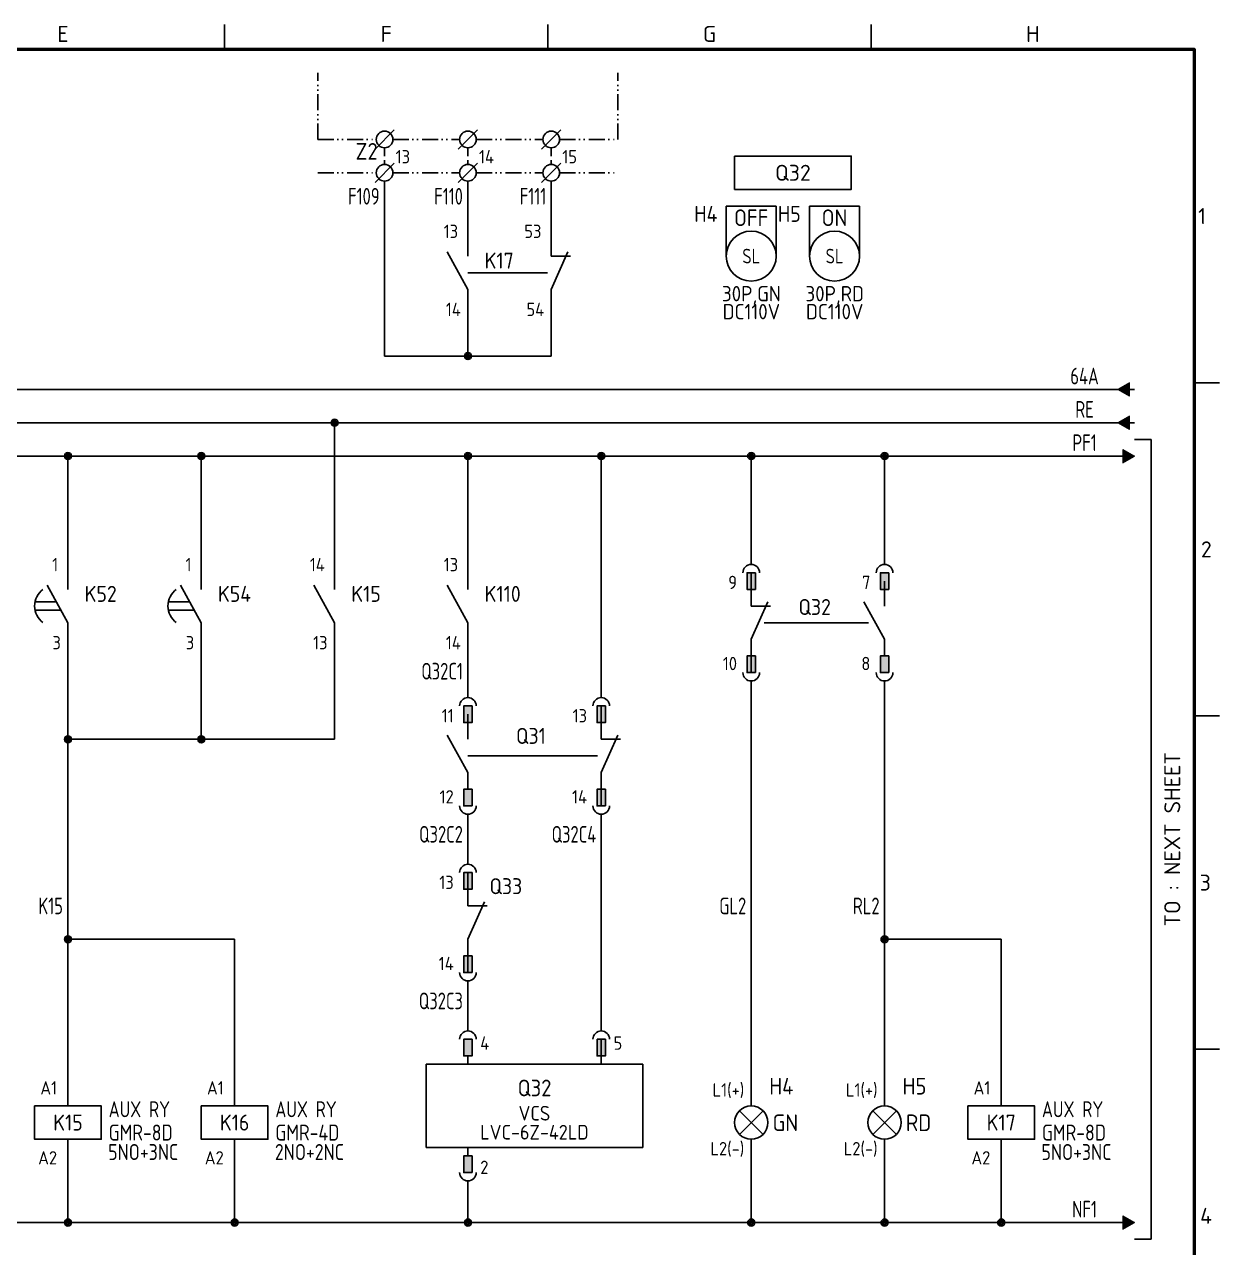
# Model space of a CAD drawing. Header units: millimetres. Extents: x 0 to 556, y 1 to 306.
# Drawn here: x 228.5 to 407.8, y 103.8 to 287.2 of the extents above; entities that cross this region are included whole.
import ezdxf
from ezdxf.enums import TextEntityAlignment as Align

# ---------------------------------------------------------------- set-up
doc = ezdxf.new("R2010")
doc.units = ezdxf.units.MM
doc.linetypes.add('ACAD_ISO12W100', pattern=[21, 12, -3, 0, -3, 0, -3])
doc.linetypes.add('HIDDEN', pattern=[0.375, 0.25, -0.125])
for name, color, linetype in [('LINK', 7, 'Continuous'), ('MISC', 7, 'Continuous'), ('Sheet Line', 3, 'Continuous'), ('Sheet Text', 2, 'Continuous'), ('SYMS', 7, 'Continuous'), ('TAGS', 7, 'Continuous'), ('TERMS', 7, 'Continuous'), ('WIRE_YELLOW', 2, 'Continuous'), ('WIREFIXED', 7, 'Continuous')]:
    doc.layers.add(name, color=color, linetype=linetype)
doc.layers.add('Sheet Out Line', color=2, linetype='Continuous', lineweight=50)
doc.styles.add('WD', font='ISOCP2.shx')
doc.styles.add('WD_IEC', font='ISOCP2.shx', dxfattribs={"width": 1.1, "height": 2.4, "bigfont": 'whgtxt.shx'})
pattern_1 = [(45, (123.85557, 95.69532), (-0.1122532, 0.1122532), [])]

# ---------------------------------------------------------------- blocks, each defined once
blk = doc.blocks.new('LSSA3')
h = blk.add_hatch()
h.set_pattern_fill('ANSI31', color=256, scale=0.05, style=0)
h.set_pattern_definition(pattern_1)
h.paths.add_polyline_path([(345.99, 108.51), (346.14, 108.51)], flags=17)
edge = h.paths.add_edge_path(flags=17)
edge.add_line((345.83, 108.51), (345.99, 108.51))
edge.add_line((345.83, 108.51), (345.99, 108.51))
at = {"layer": 'Sheet Line'}
for p, q in [((258.5, 283.5), (258.5, 287.25)), ((307, 283.5), (307, 287.25)), ((355.5, 283.5), (355.5, 287.25)), ((404, 233.5), (407.75, 233.5)), ((404, 183.5), (407.75, 183.5)), ((404, 133.5), (407.75, 133.5))]:
    blk.add_line(p, q, dxfattribs=at)
at = {"layer": 'Sheet Out Line'}
blk.add_lwpolyline([(16, 6.5), (404, 6.5), (404, 283.5), (16, 283.5)], close=True, dxfattribs=at)
at = {"style": 'WD_IEC', "width": 1.1}
for tag, height, p in [('DESC4', 2.4, (57.5, 39.5)), ('CUSTOMERS31', 3.8, (219, 38)), ('TITLE1', 3.6, (333, 37.5)), ('CUSTOMERS21', 3.8, (219, 35.25)), ('DESC3', 2.4, (57.5, 33.5)), ('CUSTOMERS32', 3.8, (219, 32.5)), ('TITLE2', 3.6, (333, 32.5)), ('CUSTOMERS22', 3.8, (219, 29.75)), ('RN', 3.5, (398, 28.75)), ('DESC2', 2.4, (57.5, 27.5)), ('CUSTOMERS33', 3.8, (219, 27)), ('TITLE3', 3.6, (333, 27.5)), ('DESC1', 2.4, (57.5, 21.5)), ('WORKNO', 3.5, (365.5, 18.5)), ('FILE', 2.4, (314, 18.5)), ('DESC0', 2.4, (57.5, 15.5)), ('SHN', 2.4, (395, 12)), ('TSH', 2.4, (401, 9))]:
    blk.add_attdef(tag, text='', height=height, dxfattribs=at).set_placement(p, align=Align.MIDDLE_CENTER)
at = {"style": 'WD_IEC'}
for tag, p in [('DATE4', (96.5, 39.5)), ('DRWN4', (111.5, 39.5)), ('DSGN4', (126.5, 39.5)), ('CHKD4', (141.5, 39.5)), ('APPD4', (156.5, 39.5)), ('DATE3', (96.5, 33.5)), ('DRWN3', (111.5, 33.5)), ('DSGN3', (126.5, 33.5)), ('CHKD3', (141.5, 33.5)), ('APPD3', (156.5, 33.5)), ('DATE2', (96.5, 27.5)), ('DRWN2', (111.5, 27.5)), ('DSGN2', (126.5, 27.5)), ('CHKD2', (141.5, 27.5)), ('APPD2', (156.5, 27.5)), ('DATE1', (96.5, 21.5)), ('DRWN1', (111.5, 21.5)), ('DSGN1', (126.5, 21.5)), ('CHKD1', (141.5, 21.5)), ('APPD1', (156.5, 21.5)), ('DATE0', (96.5, 15.5)), ('DRWN0', (111.5, 15.5)), ('DSGN0', (126.5, 15.5)), ('CHKD0', (141.5, 15.5)), ('APPD0', (156.5, 15.5))]:
    blk.add_attdef(tag, text='', height=2.4, dxfattribs=at).set_placement(p, align=Align.MIDDLE_CENTER)
at = {"style": 'WD_IEC', "width": 1.1}
for tag, p in [('DWG1ST', (345, 10.5)), ('DWGNO', (373.49, 10.5))]:
    blk.add_attdef(tag, text='', height=3.5, dxfattribs=at).set_placement(p, align=Align.MIDDLE_LEFT)
at = {"style": 'WD_IEC', "width": 1.1, "flags": 9}
blk.add_attdef('WD_TB', (0, 0), '', height=2.4, dxfattribs=at)
at = {"layer": 'Sheet Text', "style": 'WD_IEC', "width": 1.1}
for s, p in [('E', (234.25, 284.62)), ('F', (282.75, 284.62)), ('G', (331.25, 284.62)), ('H', (379.75, 284.62))]:
    blk.add_text(s, height=2.4, dxfattribs=at).set_placement(p, align=Align.CENTER)
for s, p in [('1', (405.73, 258.5)), ('2', (406.58, 208.5)), ('3', (406.45, 158.5)), ('4', (406.62, 108.5))]:
    blk.add_text(s, height=2.4, dxfattribs=at).set_placement(p, align=Align.MIDDLE_RIGHT)
blk = doc.blocks.new('VONF1N')
blk.add_hatch(color=256).paths.add_polyline_path([(1, -0.768), (-1, -0.768), (0, -2.5)])
at = {"flags": 128}
blk.add_lwpolyline([(0, -0.768), (0, 0)], dxfattribs=at)
at = {"lineweight": 0, "flags": 128}
for points in [[(1, -0.768), (-1, -0.768), (0, -2.5)], [(1, -0.768), (0, -2.5)]]:
    blk.add_lwpolyline(points, dxfattribs=at)
at = {"style": 'WD', "flags": 1}
for tag, p in [('X2TERM01', (0, -0.768)), ('X8TERM02', (0, -2.5))]:
    blk.add_attdef(tag, p, '', height=0.08, dxfattribs=at)
blk = doc.blocks.new('VA21_VCSQ2')
for p, q in [((0, 0), (0, -1.25)), ((20, 0), (20, -1.25)), ((20, -6.25), (20, -2.5)), ((0, -5), (0, -6.25)), ((26.25, -6.25), (-6.25, -6.25)), ((-6.25, -6.25), (-6.25, -18.75)), ((0, -6.25), (0, -6.25)), ((26.25, -18.75), (26.25, -6.25)), ((-6.25, -10.01), (-6.25, -10.01)), ((-6.25, -18.75), (26.25, -18.75)), ((0, -18.75), (0, -18.75)), ((0, -20), (0, -18.75)), ((0, -25), (0, -23.75))]:
    blk.add_line(p, q)
for points in [[(0.62, -2.5), (-0.62, -2.5), (-0.62, -5), (0.62, -5)], [(19.38, -2.5), (20.62, -2.5), (20.62, -5), (19.38, -5)], [(0.62, -22.5), (-0.62, -22.5), (-0.62, -20), (0.62, -20)]]:
    blk.add_lwpolyline(points, close=True)
for centre, start, end in [((0, -2.5), 0, 180), ((20, -2.5), 0, 180), ((0, -22.5), 180, 0)]:
    blk.add_arc(centre, 1.25, start, end)
for points in [[(0.62, -5), (0.62, -2.5), (-0.62, -5), (-0.62, -2.5)], [(19.38, -5), (19.38, -2.5), (20.62, -5), (20.62, -2.5)], [(0.62, -20), (0.62, -22.5), (-0.62, -20), (-0.62, -22.5)]]:
    blk.add_solid(points)
at = {"flags": 1}
for tag, p, height, style in [('X2TERM01', (0, 0), 0.08, 'WD'), ('X2TERM03', (20, 0), 0.08, 'WD'), ('CAT', (26.86, -9.24), 1, 'WD_IEC'), ('FAMILY', (26.85, -10.78), 1, 'WD_IEC'), ('CATDESC', (26.85, -12.28), 1, 'WD_IEC'), ('MFG', (26.9, -13.57), 1, 'WD_IEC'), ('ASSYCODE', (26.79, -14.93), 1, 'WD_IEC'), ('RATING10', (26.79, -16.3), 1, 'WD_IEC'), ('RATING1', (26.79, -17.67), 1, 'WD_IEC'), ('RATING2', (26.79, -19.04), 1, 'WD_IEC'), ('X8TERM02', (0, -25), 0.08, 'WD')]:
    blk.add_attdef(tag, p, '', height=height, dxfattribs=dict(at, style=style))
at = {"linetype": 'Continuous', "style": 'WD'}
for tag, p in [('TERM01', (1.85, -3.08)), ('TERM03', (21.85, -3.08)), ('TERM02', (1.85, -21.72))]:
    blk.add_attdef(tag, text='', height=2, dxfattribs=at).set_placement(p, align=Align.MIDDLE_LEFT)
at = {"style": 'WD_IEC', "flags": 1}
for tag, p in [('LOC', (26.95, -7.35)), ('INST', (26.98, -6.05))]:
    blk.add_attdef(tag, text='', height=1, dxfattribs=at).set_placement(p, align=Align.MIDDLE_LEFT)
at = {"style": 'WD_IEC'}
for tag, height, p in [('TAG1', 2.5, (9.99, -9.81)), ('RATING12', 2.2, (9.97, -13.6)), ('RATING11', 2.2, (9.97, -16.45))]:
    blk.add_attdef(tag, text='', height=height, dxfattribs=at).set_placement(p, align=Align.MIDDLE_CENTER)
at = {"lineweight": 9, "style": 'WD_IEC'}
for tag, p in [('NO', (-4.31, -38.19)), ('NC', (-4.31, -41.69))]:
    blk.add_attdef(tag, text='', height=2.5, dxfattribs=at).set_placement(p, align=Align.TOP_RIGHT)
for tag, p in [('XREFNO', (-2.81, -38.19)), ('XREFNC', (-2.81, -41.69))]:
    blk.add_attdef(tag, text='', height=2.5, dxfattribs=at).set_placement(p, align=Align.TOP_LEFT)
blk = doc.blocks.new('WDDOT')
for radius in [0.529, 0.33, 0.164]:
    blk.add_circle((0, 0), radius)
blk = doc.blocks.new('VJ11_AUXRY_Q1')
for p, q in [((0, 2.5), (0, 7.5)), ((0, -2.5), (0, -7.5))]:
    blk.add_line(p, q)
blk.add_lwpolyline([(-5, 2.5), (-5, -2.5), (5, -2.5), (5, 2.5)], close=True)
at = {"style": 'WD_IEC', "flags": 1}
for tag, p, height in [('X2TERM01', (0, 7.5), 0.32), ('X4LINK', (-5, 0), 0.32), ('X1LINK', (5, 0), 0.32), ('INST', (2.17, -4.46), 1), ('LOC', (2.14, -5.76), 1), ('X8TERM02', (0, -7.5), 0.32), ('FAMILY', (2.27, -7.15), 1), ('CAT', (2.31, -9.98), 1), ('MFG', (2.34, -8.68), 1), ('ASSYCODE', (2.25, -11.11), 1), ('WDTAGALT', (2.25, -12.35), 1), ('PEER_PINLIST', (2.25, -13.65), 1)]:
    blk.add_attdef(tag, p, '', height=height, dxfattribs=at)
at = {"style": 'WD_IEC'}
for tag, p in [('TERM01', (-1.63, 4.2)), ('TERM02', (-1.63, -6.29))]:
    blk.add_attdef(tag, text='', height=2, dxfattribs=at).set_placement(p, align=Align.RIGHT)
for tag, p, width in [('RATING12', (6.11, 0.8), 0.85), ('RATING11', (6.11, -2.7), 0.9), ('RATING1', (6.04, -5.62), 0.9)]:
    blk.add_attdef(tag, p, '', height=2.4, dxfattribs=dict(at, width=width))
blk.add_attdef('TAG1', text='', height=2.4, dxfattribs=at).set_placement((0, 0), align=Align.MIDDLE_CENTER)
at = {"lineweight": 9, "style": 'WD_IEC'}
for tag, p in [('NO', (-5.5, -16.5)), ('NC', (-5.5, -20))]:
    blk.add_attdef(tag, text='', height=2.5, dxfattribs=at).set_placement(p, align=Align.TOP_RIGHT)
for tag, p in [('XREFNO', (-4, -16.5)), ('XREFNC', (-4, -20))]:
    blk.add_attdef(tag, text='', height=2.5, dxfattribs=at).set_placement(p, align=Align.TOP_LEFT)
blk = doc.blocks.new('VJ321_TIMER1')
for p, q in [((0, 7.5), (0, 2.5)), ((0, -2.5), (-3.12, 3.12)), ((-4.94, 0.62), (-1.74, 0.62)), ((-4.94, -0.62), (-1.04, -0.62)), ((0, -2.5), (0, -7.5))]:
    blk.add_line(p, q)
blk.add_arc((-1.88, 0), 3.12, 126.8699, 233.1301)
at = {"style": 'WD_IEC', "flags": 1}
for tag, p in [('X2TERM01', (0, 7.5)), ('X4LINK', (-5.75, 0)), ('X1LINK', (-0.5, 0)), ('X8TERM02', (0, -7.5))]:
    blk.add_attdef(tag, p, '', height=0.32, dxfattribs=at)
at = {"linetype": 'Continuous', "style": 'WD_IEC'}
for tag, p in [('TERM01', (-1.47, 5.21)), ('TERM02', (-1.06, -6.5))]:
    blk.add_attdef(tag, text='', height=2, dxfattribs=at).set_placement(p, align=Align.RIGHT)
at = {"style": 'WD', "flags": 1}
for tag, p in [('INST', (-7.16, 1.33)), ('LOC', (-7.26, -0.03)), ('FAMILY', (-7.22, -2.55)), ('XREF', (-7.24, -1.29)), ('CONTACT', (-7.29, -3.89))]:
    blk.add_attdef(tag, text='', height=1, dxfattribs=at).set_placement(p, align=Align.RIGHT)
at = {"style": 'WD_IEC'}
for tag, p in [('TAG2', (2.5, 0.62)), ('TEXT1', (2.5, -2.89)), ('TEXT2', (2.5, -6.09))]:
    blk.add_attdef(tag, p, '', height=2.4, dxfattribs=at)
blk = doc.blocks.new('VB421_AUXCONTACT1')
for p, q in [((0, 7.5), (0, 2.5)), ((0, -2.5), (-3.12, 3.12)), ((0, -2.5), (0, -7.5))]:
    blk.add_line(p, q)
at = {"style": 'WD_IEC', "flags": 1}
for tag, p, height in [('X2TERM01', (0, 7.5), 0.34), ('X4LINK', (-2.75, 0), 0.32), ('X1LINK', (0, 0), 0.34), ('X8TERM02', (0, -7.5), 0.34)]:
    blk.add_attdef(tag, p, '', height=height, dxfattribs=at)
at = {"linetype": 'Continuous', "style": 'WD_IEC'}
for tag, p in [('TERM01', (-1.47, 5.21)), ('TERM02', (-1.06, -6.5))]:
    blk.add_attdef(tag, text='', height=2, dxfattribs=at).set_placement(p, align=Align.RIGHT)
at = {"style": 'WD_IEC'}
for tag, p in [('TAG2', (2.5, 0.62)), ('TEXT1', (2.5, -2.89)), ('TEXT2', (2.5, -6.09))]:
    blk.add_attdef(tag, p, '', height=2.4, dxfattribs=at)
for tag, p in [('INST', (-2.43, -9.12)), ('LOC', (-2.58, -10.73))]:
    blk.add_attdef(tag, text='', height=1, dxfattribs=at).set_placement(p, align=Align.RIGHT)
at = {"style": 'WD_IEC', "flags": 1}
for tag, p in [('FAMILY', (-2.53, -13.64)), ('XREF', (-2.58, -12.19)), ('CONTACT', (-2.6, -15.24))]:
    blk.add_attdef(tag, text='', height=1, dxfattribs=at).set_placement(p, align=Align.RIGHT)
blk = doc.blocks.new('WD_WNV')
at = {"linetype": 'Continuous', "style": 'WD_IEC', "width": 0.8}
blk.add_attdef('WIRENO', text='', height=2.5, rotation=90, dxfattribs=at).set_placement((-0.75, 0), align=Align.CENTER)
at = {"style": 'WD_IEC', "flags": 1}
for tag, p in [('W08USER', (-1, 0.375)), ('W04USER', (-1, 0.875)), ('W05USER', (-1, 0.75)), ('W09USER', (-1, 0.25)), ('W03USER', (-1, 1)), ('W06USER', (-1, 0.625)), ('W07USER', (-1, 0.5)), ('W02USER', (-1, 1.125)), ('W01USER', (-1, 1.25)), ('W10USER', (-1, 0.125))]:
    blk.add_attdef(tag, text='', height=0.08, dxfattribs=at).set_placement(p, align=Align.CENTER)
blk = doc.blocks.new('VPA2_PBLGREEN')
for p, q in [((0, 7.5), (0, 2.5)), ((-1.77, -1.77), (1.77, 1.77)), ((1.77, -1.77), (-1.77, 1.77)), ((0, -2.5), (0, -7.5))]:
    blk.add_line(p, q)
blk.add_circle((0, 0), 2.5)
at = {"style": 'WD_IEC', "flags": 1}
for tag, p, height in [('INST', (1.67, 9.33), 1), ('X2TERM01', (0, 7.5), 0.32), ('LOC', (1.73, 8.15), 1), ('X4LINK', (-3, 0), 0.32), ('X1LINK', (3, 0), 0.32), ('FAMILY', (1, -5.91), 1), ('X8TERM02', (0, -7.5), 0.32)]:
    blk.add_attdef(tag, p, '', height=height, dxfattribs=at)
at = {"style": 'WD_IEC'}
for tag, p in [('TERM01', (-1.05, 3.89)), ('TERM02', (-1.05, -4.92))]:
    blk.add_attdef(tag, text='', height=2, dxfattribs=at).set_placement(p, align=Align.RIGHT)
for tag, p in [('TAG2', (2.7, 5.45)), ('COLOR', (3.2, -0.03))]:
    blk.add_attdef(tag, text='', height=2.5, dxfattribs=at).set_placement(p, align=Align.MIDDLE_LEFT)
at = {"style": 'WD_IEC', "flags": 1}
for tag, height, p in [('XREF', 2, (3.01, 2.8)), ('PIN_LIST', 1.6, (3.12, -3.72))]:
    blk.add_attdef(tag, text='', height=height, dxfattribs=at).set_placement(p, align=Align.MIDDLE_LEFT)
blk = doc.blocks.new('VPA2_PBLRED')
for p, q in [((0, 7.5), (0, 2.5)), ((-1.77, -1.77), (1.77, 1.77)), ((1.77, -1.77), (-1.77, 1.77)), ((0, -2.5), (0, -7.5))]:
    blk.add_line(p, q)
blk.add_circle((0, 0), 2.5)
at = {"style": 'WD_IEC', "flags": 1}
for tag, p, height in [('INST', (1.67, 9.33), 1), ('X2TERM01', (0, 7.5), 0.32), ('LOC', (1.73, 8.15), 1), ('X4LINK', (-3, 0), 0.32), ('X1LINK', (3, 0), 0.32), ('FAMILY', (1, -5.91), 1), ('X8TERM02', (0, -7.5), 0.32)]:
    blk.add_attdef(tag, p, '', height=height, dxfattribs=at)
at = {"style": 'WD_IEC'}
for tag, p in [('TERM01', (-1.05, 3.89)), ('TERM02', (-1.05, -4.92))]:
    blk.add_attdef(tag, text='', height=2, dxfattribs=at).set_placement(p, align=Align.RIGHT)
for tag, p in [('TAG2', (2.7, 5.45)), ('COLOR', (3.2, -0.03))]:
    blk.add_attdef(tag, text='', height=2.5, dxfattribs=at).set_placement(p, align=Align.MIDDLE_LEFT)
at = {"style": 'WD_IEC', "flags": 1}
for tag, height, p in [('XREF', 2, (3.01, 2.8)), ('PIN_LIST', 1.6, (3.12, -3.72))]:
    blk.add_attdef(tag, text='', height=height, dxfattribs=at).set_placement(p, align=Align.MIDDLE_LEFT)
blk = doc.blocks.new('VA122_AUXCONTACT')
for p, q in [((0, 11.25), (0, 8.75)), ((0, 7.5), (0, 2.5)), ((0, -2.5), (2.5, 3.12)), ((0, 2.5), (2.87, 2.5)), ((0, -2.5), (0, -7.5)), ((0, -11.25), (0, -8.75))]:
    blk.add_line(p, q)
for points in [[(0.62, 7.5), (-0.62, 7.5), (-0.62, 5), (0.62, 5)], [(0.62, -7.5), (-0.62, -7.5), (-0.62, -5), (0.62, -5)]]:
    blk.add_lwpolyline(points, close=True)
for centre, start, end in [((0, 7.5), 0, 180), ((0, -7.5), 180, 0)]:
    blk.add_arc(centre, 1.25, start, end)
for points in [[(0.62, 5), (0.62, 7.5), (-0.62, 5), (-0.62, 7.5)], [(0.62, -5), (0.62, -7.5), (-0.62, -5), (-0.62, -7.5)]]:
    blk.add_solid(points)
at = {"flags": 1}
for tag, p, height, style in [('X2TERM01', (0, 11.25), 0.08, 'WD'), ('X4LINK', (-0.55, 0), 0.32, 'WD_IEC'), ('X1LINK', (1.92, 0), 0.32, 'WD_IEC'), ('X8TERM02', (0, -11.25), 0.08, 'WD')]:
    blk.add_attdef(tag, p, '', height=height, dxfattribs=dict(at, style=style))
at = {"style": 'WD_IEC'}
for tag, p in [('TERM01', (-2.13, 5.04)), ('TERM02', (-2.13, -7.13))]:
    blk.add_attdef(tag, text='', height=2, dxfattribs=at).set_placement(p, align=Align.RIGHT)
for tag, p in [('TAG2', (3.23, 5.46)), ('TEXT1', (3.23, 1.42)), ('TEXT2', (3.23, -1.5))]:
    blk.add_attdef(tag, text='', height=2.4, dxfattribs=at).set_placement(p, align=Align.MIDDLE_LEFT)
at = {"style": 'WD_IEC', "flags": 1}
blk.add_attdef('XREF', text='', height=1.8, dxfattribs=at).set_placement((3.23, -3.96), align=Align.MIDDLE_LEFT)
for tag, p in [('INST', (-2.37, -9.97)), ('LOC', (-2.4, -11.27)), ('FAMILY', (-2.27, -12.66)), ('CONTACT', (-2.27, -14))]:
    blk.add_attdef(tag, text='', height=1, dxfattribs=at).set_placement(p, align=Align.RIGHT)
blk = doc.blocks.new('VA121_AUXCONTACT')
for p, q in [((0, 11.25), (0, 8.75)), ((0, 6.25), (0, 2.5)), ((0, -2.5), (-3.12, 3.12)), ((0, -2.5), (0, -5)), ((0, -11.25), (0, -8.75))]:
    blk.add_line(p, q)
for points in [[(0.62, 7.5), (-0.62, 7.5), (-0.62, 5), (0.62, 5)], [(0.62, -7.5), (-0.62, -7.5), (-0.62, -5), (0.62, -5)]]:
    blk.add_lwpolyline(points, close=True)
for centre, start, end in [((0, 7.5), 0, 180), ((0, -7.5), 180, 0)]:
    blk.add_arc(centre, 1.25, start, end)
for points in [[(0.62, 5), (0.62, 7.5), (-0.62, 5), (-0.62, 7.5)], [(0.62, -5), (0.62, -7.5), (-0.62, -5), (-0.62, -7.5)]]:
    blk.add_solid(points)
at = {"flags": 1}
for tag, p, height, style in [('X2TERM01', (0, 11.25), 0.08, 'WD'), ('X4LINK', (-2.42, 0), 0.32, 'WD_IEC'), ('X1LINK', (0, 0), 0.32, 'WD_IEC'), ('X8TERM02', (0, -11.25), 0.08, 'WD')]:
    blk.add_attdef(tag, p, '', height=height, dxfattribs=dict(at, style=style))
at = {"style": 'WD_IEC'}
for tag, p in [('TERM01', (-2.13, 5.04)), ('TERM02', (-2.13, -7.13))]:
    blk.add_attdef(tag, text='', height=2, dxfattribs=at).set_placement(p, align=Align.RIGHT)
for tag, p in [('TAG2', (2.69, 5.46)), ('TEXT1', (2.69, 1.42)), ('TEXT2', (2.69, -1.5))]:
    blk.add_attdef(tag, text='', height=2.4, dxfattribs=at).set_placement(p, align=Align.MIDDLE_LEFT)
at = {"style": 'WD_IEC', "flags": 1}
blk.add_attdef('XREF', text='', height=1.8, dxfattribs=at).set_placement((2.69, -3.96), align=Align.MIDDLE_LEFT)
for tag, p in [('INST', (-2.37, -9.97)), ('LOC', (-2.4, -11.27)), ('FAMILY', (-2.27, -12.66)), ('CONTACT', (-2.27, -14))]:
    blk.add_attdef(tag, text='', height=1, dxfattribs=at).set_placement(p, align=Align.RIGHT)
blk = doc.blocks.new('VLA1_SL1')
for p, q in [((-3.75, 7.5), (3.75, 7.5)), ((-3.75, 0), (-3.75, 7.5)), ((3.75, 0), (3.75, 7.5))]:
    blk.add_line(p, q)
blk.add_circle((0, 0), 3.75)
at = {"style": 'WD'}
blk.add_attdef('TAG1', text='', height=2.4, dxfattribs=at).set_placement((-5.07, 4.41), align=Align.BOTTOM_RIGHT)
at = {"style": 'WD_IEC'}
blk.add_attdef('TEXT', text='', height=2.5, dxfattribs=at).set_placement((-0.01, 5.75), align=Align.MIDDLE_CENTER)
at = {"style": 'WD_IEC', "flags": 1}
for tag, p in [('INST', (5.84, 4.59)), ('LOC', (5.9, 3.42)), ('ASSYCODE', (5.8, 1.95)), ('FAMILY', (5.8, 0.45)), ('MFG', (5.8, -1.05)), ('CAT', (5.8, -2.53))]:
    blk.add_attdef(tag, p, '', height=1, dxfattribs=at)
at = {"style": 'WD_IEC', "width": 0.9}
blk.add_attdef('RATING12', text='', height=2.2, dxfattribs=at).set_placement((0, 0), align=Align.MIDDLE_CENTER)
at = {"style": 'WD_IEC'}
for tag, p in [('RATING1', (0.02, -4.49)), ('RATING2', (0.02, -7.19))]:
    blk.add_attdef(tag, text='', height=2.3, dxfattribs=at).set_placement(p, align=Align.TOP_CENTER)
blk = doc.blocks.new('WD_WNH')
at = {"linetype": 'Continuous', "style": 'WD_IEC', "width": 0.8}
blk.add_attdef('WIRENO', text='', height=2.5, dxfattribs=at).set_placement((0, 0.75), align=Align.CENTER)
at = {"style": 'WD_IEC', "flags": 1}
for tag, p in [('W08USER', (0, 0.375)), ('W04USER', (0, 0.875)), ('W05USER', (0, 0.75)), ('W09USER', (0, 0.25)), ('W03USER', (0, 1)), ('W06USER', (0, 0.625)), ('W07USER', (0, 0.5)), ('W02USER', (0, 1.125)), ('W01USER', (0, 1.25)), ('W10USER', (0, 0.125))]:
    blk.add_attdef(tag, text='', height=0.08, dxfattribs=at).set_placement(p, align=Align.CENTER)
blk = doc.blocks.new('HT0_TB1')
blk.add_circle((0, 0), 1.25)
at = {"layer": 'SYMS'}
blk.add_line((-1.44, -1.44), (1.44, 1.44), dxfattribs=at)
at = {"flags": 1}
for tag, p, height, style in [('X4LINK', (-1.25, 0), 0.01, 'WD'), ('X4TERM01', (-1.25, 0), 0.25, 'WD_IEC'), ('X2TERM01', (0, 1.25), 0.25, 'WD_IEC'), ('X1LINK', (1.25, 0), 0.01, 'WD'), ('X1TERM01', (1.25, 0), 0.25, 'WD_IEC'), ('X8TERM01', (0, -1.25), 0.25, 'WD_IEC')]:
    blk.add_attdef(tag, p, '', height=height, dxfattribs=dict(at, style=style))
blk = doc.blocks.new('HT0W_TB1')
blk.add_circle((0, 0), 1.25)
at = {"layer": 'SYMS'}
blk.add_line((-1.44, -1.44), (1.44, 1.44), dxfattribs=at)
at = {"style": 'WD_IEC', "flags": 1}
for tag, p in [('INST', (-1.04, 7.87)), ('LOC', (-1.04, 4.87))]:
    blk.add_attdef(tag, text='', height=2.5, dxfattribs=at).set_placement(p, align=Align.BOTTOM_RIGHT)
at = {"style": 'WD_IEC'}
blk.add_attdef('TAGSTRIP', text='', height=2.5, dxfattribs=at).set_placement((-1.04, 1.87), align=Align.BOTTOM_RIGHT)
blk.add_attdef('TERM01', text='', height=2, dxfattribs=at).set_placement((1.66, 0.81), align=Align.BOTTOM_LEFT)
at = {"flags": 1}
for tag, p, height, style in [('X4LINK', (-1.25, 0), 0.01, 'WD'), ('X4TERM01', (-1.25, 0), 0.25, 'WD_IEC'), ('STRIPSEQ', (-0.02, -0.02), 0.025, 'WD_IEC'), ('X2TERM01', (0, 1.25), 0.25, 'WD_IEC'), ('X1LINK', (1.25, 0), 0.01, 'WD'), ('X1TERM01', (1.25, 0), 0.25, 'WD_IEC'), ('LINKTERM', (-0.02, -0.06), 0.025, 'WD_IEC'), ('X8TERM01', (0, -1.25), 0.25, 'WD_IEC')]:
    blk.add_attdef(tag, p, '', height=height, dxfattribs=dict(at, style=style))
at = {"style": 'WD_IEC', "flags": 1}
for tag, height, p in [('CAT', 1, (-1.95, -2.37)), ('MFG', 1, (-2.09, -3.63)), ('ASSYCODE', 1, (-2.04, -4.92)), ('DESC1', 2, (-1.78, -7.62)), ('DESC2', 2, (-1.78, -10.06)), ('DESC3', 2, (-1.78, -12.55))]:
    blk.add_attdef(tag, text='', height=height, dxfattribs=at).set_placement(p, align=Align.RIGHT)
blk = doc.blocks.new('VB422_AUXCONTACT1')
for p, q in [((0, 7.5), (0, 2.5)), ((0, -2.5), (2.5, 3.12)), ((0, 2.5), (2.87, 2.5)), ((0, -2.5), (0, -7.5))]:
    blk.add_line(p, q)
at = {"style": 'WD_IEC', "flags": 1}
for tag, p, height in [('X2TERM01', (0, 7.5), 0.34), ('X4LINK', (-0.55, 0), 0.32), ('X1LINK', (1.92, 0), 0.32), ('X8TERM02', (0, -7.5), 0.34)]:
    blk.add_attdef(tag, p, '', height=height, dxfattribs=at)
at = {"linetype": 'Continuous', "style": 'WD_IEC'}
for tag, p in [('TERM01', (-1.47, 5.21)), ('TERM02', (-1.06, -6.5))]:
    blk.add_attdef(tag, text='', height=2, dxfattribs=at).set_placement(p, align=Align.RIGHT)
at = {"style": 'WD_IEC'}
for tag, p in [('TAG2', (4.38, 0.62)), ('TEXT1', (4.38, -2.89)), ('TEXT2', (4.38, -6.09))]:
    blk.add_attdef(tag, p, '', height=2.4, dxfattribs=at)
for tag, p in [('INST', (-2.43, -9.12)), ('LOC', (-2.58, -10.73))]:
    blk.add_attdef(tag, text='', height=1, dxfattribs=at).set_placement(p, align=Align.RIGHT)
at = {"style": 'WD_IEC', "flags": 1}
for tag, p in [('FAMILY', (-2.53, -13.64)), ('XREF', (-2.58, -12.19)), ('CONTACT', (-2.6, -15.24))]:
    blk.add_attdef(tag, text='', height=1, dxfattribs=at).set_placement(p, align=Align.RIGHT)

msp = doc.modelspace()

# ---------------------------------------------------------------- hatches: boundary and pattern name
h = msp.add_hatch()
h.set_pattern_fill('ANSI31', color=256, scale=0.05, style=0)
h.set_pattern_definition(pattern_1)
h.paths.add_polyline_path([(345.99, 108.51), (346.14, 108.51)], flags=17)
edge = h.paths.add_edge_path(flags=17)
edge.add_line((345.83, 108.51), (345.99, 108.51))
edge.add_line((345.83, 108.51), (345.99, 108.51))

# ---------------------------------------------------------------- linework, layer by layer
at = {"linetype": 'ACAD_ISO12W100', "ltscale": 0.2}
for p, q in [((272.5, 270), (272.5, 280)), ((317.5, 270), (317.5, 280)), ((272.5, 270), (281.25, 270)), ((283.75, 270), (293.75, 270)), ((296.25, 270), (306.25, 270)), ((308.75, 270), (317.5, 270)), ((272.5, 265), (281.25, 265)), ((283.75, 265), (293.75, 265)), ((296.25, 265), (306.25, 265)), ((308.75, 265), (317.5, 265))]:
    msp.add_line(p, q, dxfattribs=at)
at = {"linetype": 'HIDDEN', "ltscale": 5}
for p, q in [((282.5, 268.75), (282.5, 266.25)), ((295, 268.75), (295, 266.25)), ((307.5, 268.75), (307.5, 266.25))]:
    msp.add_line(p, q, dxfattribs=at)
at = {"linetype": 'Continuous'}
for p, q in [((395, 225), (397.5, 225)), ((397.5, 225), (397.5, 105)), ((397.5, 105), (395, 105))]:
    msp.add_line(p, q, dxfattribs=at)
msp.add_lwpolyline([(335, 267.5), (352.5, 267.5), (352.5, 262.5), (335, 262.5)], close=True, dxfattribs=at)
at = {"layer": 'LINK'}
for points in [[(295, 250), (306.95, 250)], [(295, 177.5), (314.45, 177.5)]]:
    msp.add_lwpolyline(points, dxfattribs=at)
at = {"layer": 'LINK', "color": 2}
msp.add_lwpolyline([(339.42, 197.5), (355.08, 197.5)], dxfattribs=at)
at = {"layer": 'WIRE_YELLOW', "linetype": 'Continuous'}
for p, q in [((282.5, 263.75), (282.5, 237.5)), ((295, 263.75), (295, 257.5)), ((307.5, 263.75), (307.5, 257.5)), ((295, 242.5), (295, 237.5)), ((307.5, 242.5), (307.5, 237.5)), ((282.5, 237.5), (307.5, 237.5)), ((180, 232.5), (395, 232.5)), ((125, 227.5), (392.5, 227.5)), ((275, 207.5), (275, 227.5)), ((27.5, 222.5), (395, 222.5)), ((235, 222.5), (235, 207.5)), ((255, 207.5), (255, 222.5)), ((295, 222.5), (295, 207.5)), ((315, 222.5), (315, 188.75)), ((337.5, 208.75), (337.5, 222.5)), ((357.5, 208.75), (357.5, 222.5)), ((235, 192.5), (235, 130)), ((255, 180), (255, 192.5)), ((275, 180), (275, 192.5)), ((295, 192.5), (295, 188.75)), ((337.5, 186.25), (337.5, 130)), ((357.5, 186.25), (357.5, 130)), ((235, 180), (275, 180)), ((295, 166.25), (295, 163.75)), ((315, 166.25), (315, 137.5)), ((235, 150), (260, 150)), ((260, 150), (260, 130)), ((357.5, 150), (375, 150)), ((375, 150), (375, 130)), ((295, 141.25), (295, 137.5)), ((235, 115), (235, 107.5)), ((260, 115), (260, 107.5)), ((337.5, 115), (337.5, 107.5)), ((357.5, 115), (357.5, 107.5)), ((375, 115), (375, 107.5)), ((295, 112.5), (295, 107.5)), ((27.5, 107.5), (395, 107.5))]:
    msp.add_line(p, q, dxfattribs=at)

# ---------------------------------------------------------------- block references
at = {"linetype": 'Continuous'}
msp.add_blockref('LSSA3', (0, 0), dxfattribs=at)
at = {"layer": 'SYMS', "color": 2, "linetype": 'Continuous'}
for p in [(282.5, 270), (295, 270), (307.5, 270)]:
    msp.add_blockref('HT0_TB1', p, dxfattribs=at)
at = {"layer": 'SYMS', "linetype": 'Continuous'}
ref = msp.add_blockref('HT0W_TB1', (282.5, 265), dxfattribs=at)
ref.add_attrib('TAGSTRIP', 'Z2', dxfattribs={"layer": 'TAGS', "height": 2.5, "style": 'WD_IEC'}).set_placement((281.46, 266.21), align=Align.BOTTOM_RIGHT)
ref.add_attrib('TERM01', '13', dxfattribs={"layer": 'TERMS', "height": 2, "style": 'WD_IEC'}).set_placement((284.16, 265.81), align=Align.BOTTOM_LEFT)
ref = msp.add_blockref('HT0W_TB1', (295, 265), dxfattribs=at)
ref.add_attrib('TERM01', '14', dxfattribs={"layer": 'TERMS', "height": 2, "style": 'WD_IEC'}).set_placement((296.66, 265.81), align=Align.BOTTOM_LEFT)
ref = msp.add_blockref('HT0W_TB1', (307.5, 265), dxfattribs=at)
ref.add_attrib('TERM01', '15', dxfattribs={"layer": 'TERMS', "height": 2, "style": 'WD_IEC'}).set_placement((309.16, 265.81), align=Align.BOTTOM_LEFT)
ref = msp.add_blockref('VLA1_SL1', (337.5, 252.5), dxfattribs=at)
ref.add_attrib('TEXT', 'OFF', dxfattribs={"layer": 'MISC', "height": 2.5, "style": 'WD_IEC'}).set_placement((337.49, 258.25), align=Align.MIDDLE_CENTER)
ref.add_attrib('TAG1', 'H4', dxfattribs={"layer": 'TAGS', "height": 2.4, "style": 'WD'}).set_placement((332.43, 256.91), align=Align.BOTTOM_RIGHT)
ref.add_attrib('RATING2', 'DC110V', dxfattribs={"layer": 'MISC', "height": 2.3, "style": 'WD_IEC'}).set_placement((337.52, 245.31), align=Align.TOP_CENTER)
ref.add_attrib('RATING1', '30P,GN', dxfattribs={"layer": 'MISC', "height": 2.3, "style": 'WD_IEC'}).set_placement((337.52, 248.01), align=Align.TOP_CENTER)
ref.add_attrib('RATING12', 'SL', dxfattribs={"layer": 'MISC', "height": 2.2, "style": 'WD_IEC', "width": 0.9}).set_placement((337.5, 252.5), align=Align.MIDDLE_CENTER)
ref = msp.add_blockref('VLA1_SL1', (350, 252.5), dxfattribs=at)
ref.add_attrib('TEXT', 'ON', dxfattribs={"layer": 'MISC', "height": 2.5, "style": 'WD_IEC'}).set_placement((349.99, 258.25), align=Align.MIDDLE_CENTER)
ref.add_attrib('TAG1', 'H5', dxfattribs={"layer": 'TAGS', "height": 2.4, "style": 'WD'}).set_placement((344.93, 256.91), align=Align.BOTTOM_RIGHT)
ref.add_attrib('RATING2', 'DC110V', dxfattribs={"layer": 'MISC', "height": 2.3, "style": 'WD_IEC'}).set_placement((350.02, 245.31), align=Align.TOP_CENTER)
ref.add_attrib('RATING1', '30P,RD', dxfattribs={"layer": 'MISC', "height": 2.3, "style": 'WD_IEC'}).set_placement((350.02, 248.01), align=Align.TOP_CENTER)
ref.add_attrib('RATING12', 'SL', dxfattribs={"layer": 'MISC', "height": 2.2, "style": 'WD_IEC', "width": 0.9}).set_placement((350, 252.5), align=Align.MIDDLE_CENTER)
ref = msp.add_blockref('VB421_AUXCONTACT1', (295, 250), dxfattribs=at)
ref.add_attrib('TERM02', '14', dxfattribs={"layer": 'TERMS', "linetype": 'Continuous', "height": 2, "style": 'WD_IEC'}).set_placement((293.94, 243.5), align=Align.RIGHT)
ref.add_attrib('TERM01', '13', dxfattribs={"layer": 'TERMS', "linetype": 'Continuous', "height": 2, "style": 'WD_IEC'}).set_placement((293.53, 255.21), align=Align.RIGHT)
ref.add_attrib('TAG2', 'K17', (297.5, 250.62), dxfattribs={"layer": 'TAGS', "height": 2.4, "style": 'WD_IEC'})
ref = msp.add_blockref('VB422_AUXCONTACT1', (307.5, 250), dxfattribs=at)
ref.add_attrib('TERM02', '54', dxfattribs={"layer": 'TERMS', "linetype": 'Continuous', "height": 2, "style": 'WD_IEC'}).set_placement((306.44, 243.5), align=Align.RIGHT)
ref.add_attrib('TERM01', '53', dxfattribs={"layer": 'TERMS', "linetype": 'Continuous', "height": 2, "style": 'WD_IEC'}).set_placement((306.03, 255.21), align=Align.RIGHT)
for p in [(295, 237.5), (275, 227.5), (235, 222.5), (255, 222.5), (295, 222.5), (315, 222.5), (337.5, 222.5), (357.5, 222.5), (235, 180), (255, 180), (235, 150), (357.5, 150), (235, 107.5), (260, 107.5), (295, 107.5), (337.5, 107.5), (357.5, 107.5), (375, 107.5)]:
    msp.add_blockref('WDDOT', p, dxfattribs=at)
for p, rotation in [((395, 232.5), 270), ((395, 227.5), 270), ((392.5, 222.5), 90), ((392.5, 107.5), 90)]:
    msp.add_blockref('VONF1N', p, dxfattribs=dict(at, rotation=rotation))
ref = msp.add_blockref('VJ321_TIMER1', (235, 200), dxfattribs=at)
ref.add_attrib('TERM02', '3', dxfattribs={"layer": 'TERMS', "linetype": 'Continuous', "height": 2, "style": 'WD_IEC'}).set_placement((233.94, 193.5), align=Align.RIGHT)
ref.add_attrib('TERM01', '1', dxfattribs={"layer": 'TERMS', "linetype": 'Continuous', "height": 2, "style": 'WD_IEC'}).set_placement((233.53, 205.21), align=Align.RIGHT)
ref.add_attrib('TAG2', 'K52', (237.5, 200.62), dxfattribs={"layer": 'TAGS', "height": 2.4, "style": 'WD_IEC'})
ref = msp.add_blockref('VJ321_TIMER1', (255, 200), dxfattribs=at)
ref.add_attrib('TERM02', '3', dxfattribs={"layer": 'TERMS', "linetype": 'Continuous', "height": 2, "style": 'WD_IEC'}).set_placement((253.94, 193.5), align=Align.RIGHT)
ref.add_attrib('TERM01', '1', dxfattribs={"layer": 'TERMS', "linetype": 'Continuous', "height": 2, "style": 'WD_IEC'}).set_placement((253.53, 205.21), align=Align.RIGHT)
ref.add_attrib('TAG2', 'K54', (257.5, 200.62), dxfattribs={"layer": 'TAGS', "height": 2.4, "style": 'WD_IEC'})
ref = msp.add_blockref('VB421_AUXCONTACT1', (275, 200), dxfattribs=at)
ref.add_attrib('TERM02', '13', dxfattribs={"layer": 'TERMS', "linetype": 'Continuous', "height": 2, "style": 'WD_IEC'}).set_placement((273.94, 193.5), align=Align.RIGHT)
ref.add_attrib('TERM01', '14', dxfattribs={"layer": 'TERMS', "linetype": 'Continuous', "height": 2, "style": 'WD_IEC'}).set_placement((273.53, 205.21), align=Align.RIGHT)
ref.add_attrib('TAG2', 'K15', (277.5, 200.62), dxfattribs={"layer": 'TAGS', "height": 2.4, "style": 'WD_IEC'})
ref = msp.add_blockref('VB421_AUXCONTACT1', (295, 200), dxfattribs=at)
ref.add_attrib('TERM02', '14', dxfattribs={"layer": 'TERMS', "linetype": 'Continuous', "height": 2, "style": 'WD_IEC'}).set_placement((293.94, 193.5), align=Align.RIGHT)
ref.add_attrib('TERM01', '13', dxfattribs={"layer": 'TERMS', "linetype": 'Continuous', "height": 2, "style": 'WD_IEC'}).set_placement((293.53, 205.21), align=Align.RIGHT)
ref.add_attrib('TAG2', 'K110', (297.5, 200.62), dxfattribs={"layer": 'TAGS', "height": 2.4, "style": 'WD_IEC'})
ref = msp.add_blockref('VA122_AUXCONTACT', (337.5, 197.5), dxfattribs=at)
ref.add_attrib('TERM02', '10', dxfattribs={"layer": 'TERMS', "height": 2, "style": 'WD_IEC'}).set_placement((335.37, 190.37), align=Align.RIGHT)
ref.add_attrib('TERM01', '9', dxfattribs={"layer": 'TERMS', "height": 2, "style": 'WD_IEC'}).set_placement((335.37, 202.54), align=Align.RIGHT)
ref.add_attrib('TAG2', 'Q32', dxfattribs={"layer": 'TAGS', "height": 2.4, "style": 'WD_IEC'}).set_placement((344.58, 199.85), align=Align.MIDDLE_LEFT)
ref = msp.add_blockref('VA121_AUXCONTACT', (357.5, 197.5), dxfattribs=at)
ref.add_attrib('TERM02', '8', dxfattribs={"layer": 'TERMS', "height": 2, "style": 'WD_IEC'}).set_placement((355.37, 190.37), align=Align.RIGHT)
ref.add_attrib('TERM01', '7', dxfattribs={"layer": 'TERMS', "height": 2, "style": 'WD_IEC'}).set_placement((355.37, 202.54), align=Align.RIGHT)
ref = msp.add_blockref('VA121_AUXCONTACT', (295, 177.5), dxfattribs=at)
ref.add_attrib('TERM02', '12', dxfattribs={"layer": 'TERMS', "height": 2, "style": 'WD_IEC'}).set_placement((292.87, 170.37), align=Align.RIGHT)
ref.add_attrib('TERM01', '11', dxfattribs={"layer": 'TERMS', "height": 2, "style": 'WD_IEC'}).set_placement((292.87, 182.54), align=Align.RIGHT)
ref.add_attrib('TAG2', 'Q31', dxfattribs={"layer": 'TAGS', "height": 2.4, "style": 'WD_IEC'}).set_placement((302.21, 180.51), align=Align.MIDDLE_LEFT)
ref = msp.add_blockref('VA122_AUXCONTACT', (315, 177.5), dxfattribs=at)
ref.add_attrib('TERM02', '14', dxfattribs={"layer": 'TERMS', "height": 2, "style": 'WD_IEC'}).set_placement((312.87, 170.37), align=Align.RIGHT)
ref.add_attrib('TERM01', '13', dxfattribs={"layer": 'TERMS', "height": 2, "style": 'WD_IEC'}).set_placement((312.87, 182.54), align=Align.RIGHT)
ref = msp.add_blockref('VA122_AUXCONTACT', (295, 152.5), dxfattribs=at)
ref.add_attrib('TERM02', '14', dxfattribs={"layer": 'TERMS', "height": 2, "style": 'WD_IEC'}).set_placement((292.87, 145.37), align=Align.RIGHT)
ref.add_attrib('TERM01', '13', dxfattribs={"layer": 'TERMS', "height": 2, "style": 'WD_IEC'}).set_placement((292.87, 157.54), align=Align.RIGHT)
ref.add_attrib('TAG2', 'Q33', dxfattribs={"layer": 'TAGS', "height": 2.4, "style": 'WD_IEC'}).set_placement((298.23, 157.96), align=Align.MIDDLE_LEFT)
ref = msp.add_blockref('VA21_VCSQ2', (295, 137.5), dxfattribs=at)
ref.add_attrib('TERM02', '2', dxfattribs={"layer": 'TERMS', "linetype": 'Continuous', "height": 2, "style": 'WD'}).set_placement((296.85, 115.78), align=Align.MIDDLE_LEFT)
ref.add_attrib('TERM03', '5', dxfattribs={"layer": 'TERMS', "linetype": 'Continuous', "height": 2, "style": 'WD'}).set_placement((316.85, 134.42), align=Align.MIDDLE_LEFT)
ref.add_attrib('TERM01', '4', dxfattribs={"layer": 'TERMS', "linetype": 'Continuous', "height": 2, "style": 'WD'}).set_placement((296.85, 134.42), align=Align.MIDDLE_LEFT)
ref.add_attrib('RATING11', 'LVC-6Z-42LD', dxfattribs={"layer": 'MISC', "height": 2.2, "style": 'WD_IEC'}).set_placement((304.97, 121.05), align=Align.MIDDLE_CENTER)
ref.add_attrib('RATING12', 'VCS', dxfattribs={"layer": 'MISC', "height": 2.2, "style": 'WD_IEC'}).set_placement((304.97, 123.9), align=Align.MIDDLE_CENTER)
ref.add_attrib('TAG1', 'Q32', dxfattribs={"layer": 'TAGS', "height": 2.5, "style": 'WD_IEC'}).set_placement((304.99, 127.69), align=Align.MIDDLE_CENTER)
ref = msp.add_blockref('VJ11_AUXRY_Q1', (235, 122.5), dxfattribs=at)
ref.add_attrib('RATING1', '5NO+3NC', (241.04, 116.88), dxfattribs={"layer": 'MISC', "height": 2.4, "style": 'WD_IEC', "width": 0.9})
ref.add_attrib('RATING11', 'GMR-8D', (241.11, 119.8), dxfattribs={"layer": 'MISC', "height": 2.4, "style": 'WD_IEC', "width": 0.9})
ref.add_attrib('RATING12', 'AUX RY', (241.11, 123.3), dxfattribs={"layer": 'MISC', "height": 2.4, "style": 'WD_IEC', "width": 0.85})
ref.add_attrib('TAG1', 'K15', dxfattribs={"layer": 'TAGS', "height": 2.4, "style": 'WD_IEC'}).set_placement((235, 122.5), align=Align.MIDDLE_CENTER)
ref.add_attrib('TERM02', 'A2', dxfattribs={"layer": 'TERMS', "height": 2, "style": 'WD_IEC'}).set_placement((233.37, 116.21), align=Align.RIGHT)
ref.add_attrib('TERM01', 'A1', dxfattribs={"layer": 'TERMS', "height": 2, "style": 'WD_IEC'}).set_placement((233.37, 126.7), align=Align.RIGHT)
ref = msp.add_blockref('VJ11_AUXRY_Q1', (260, 122.5), dxfattribs=at)
ref.add_attrib('RATING1', '2NO+2NC', (266.04, 116.88), dxfattribs={"layer": 'MISC', "height": 2.4, "style": 'WD_IEC', "width": 0.9})
ref.add_attrib('RATING11', 'GMR-4D', (266.11, 119.8), dxfattribs={"layer": 'MISC', "height": 2.4, "style": 'WD_IEC', "width": 0.9})
ref.add_attrib('RATING12', 'AUX RY', (266.11, 123.3), dxfattribs={"layer": 'MISC', "height": 2.4, "style": 'WD_IEC', "width": 0.85})
ref.add_attrib('TAG1', 'K16', dxfattribs={"layer": 'TAGS', "height": 2.4, "style": 'WD_IEC'}).set_placement((260, 122.5), align=Align.MIDDLE_CENTER)
ref.add_attrib('TERM02', 'A2', dxfattribs={"layer": 'TERMS', "height": 2, "style": 'WD_IEC'}).set_placement((258.37, 116.21), align=Align.RIGHT)
ref.add_attrib('TERM01', 'A1', dxfattribs={"layer": 'TERMS', "height": 2, "style": 'WD_IEC'}).set_placement((258.37, 126.7), align=Align.RIGHT)
ref = msp.add_blockref('VPA2_PBLGREEN', (337.5, 122.5), dxfattribs=at)
ref.add_attrib('TERM02', 'L2(-)', dxfattribs={"layer": 'TERMS', "height": 2, "style": 'WD_IEC'}).set_placement((336.45, 117.58), align=Align.RIGHT)
ref.add_attrib('TERM01', 'L1(+)', dxfattribs={"layer": 'TERMS', "height": 2, "style": 'WD_IEC'}).set_placement((336.45, 126.39), align=Align.RIGHT)
ref.add_attrib('COLOR', 'GN', dxfattribs={"layer": 'MISC', "height": 2.5, "style": 'WD_IEC'}).set_placement((340.7, 122.47), align=Align.MIDDLE_LEFT)
ref.add_attrib('TAG2', 'H4', dxfattribs={"layer": 'TAGS', "height": 2.5, "style": 'WD_IEC'}).set_placement((340.2, 127.95), align=Align.MIDDLE_LEFT)
ref = msp.add_blockref('VPA2_PBLRED', (357.5, 122.5), dxfattribs=at)
ref.add_attrib('TERM02', 'L2(-)', dxfattribs={"layer": 'TERMS', "height": 2, "style": 'WD_IEC'}).set_placement((356.45, 117.58), align=Align.RIGHT)
ref.add_attrib('TERM01', 'L1(+)', dxfattribs={"layer": 'TERMS', "height": 2, "style": 'WD_IEC'}).set_placement((356.45, 126.39), align=Align.RIGHT)
ref.add_attrib('COLOR', 'RD', dxfattribs={"layer": 'MISC', "height": 2.5, "style": 'WD_IEC'}).set_placement((360.7, 122.47), align=Align.MIDDLE_LEFT)
ref.add_attrib('TAG2', 'H5', dxfattribs={"layer": 'TAGS', "height": 2.5, "style": 'WD_IEC'}).set_placement((360.2, 127.95), align=Align.MIDDLE_LEFT)
ref = msp.add_blockref('VJ11_AUXRY_Q1', (375, 122.5), dxfattribs=at)
ref.add_attrib('RATING1', '5NO+3NC', (381.04, 116.88), dxfattribs={"layer": 'MISC', "height": 2.4, "style": 'WD_IEC', "width": 0.9})
ref.add_attrib('RATING11', 'GMR-8D', (381.11, 119.8), dxfattribs={"layer": 'MISC', "height": 2.4, "style": 'WD_IEC', "width": 0.9})
ref.add_attrib('RATING12', 'AUX RY', (381.11, 123.3), dxfattribs={"layer": 'MISC', "height": 2.4, "style": 'WD_IEC', "width": 0.85})
ref.add_attrib('TAG1', 'K17', dxfattribs={"layer": 'TAGS', "height": 2.4, "style": 'WD_IEC'}).set_placement((375, 122.5), align=Align.MIDDLE_CENTER)
ref.add_attrib('TERM02', 'A2', dxfattribs={"layer": 'TERMS', "height": 2, "style": 'WD_IEC'}).set_placement((373.37, 116.21), align=Align.RIGHT)
ref.add_attrib('TERM01', 'A1', dxfattribs={"layer": 'TERMS', "height": 2, "style": 'WD_IEC'}).set_placement((373.37, 126.7), align=Align.RIGHT)
at = {"layer": 'WIREFIXED', "linetype": 'Continuous'}
ref = msp.add_blockref('WD_WNV', (282.5, 261.47), dxfattribs=at)
ref.add_attrib('WIRENOF', 'F109', dxfattribs={"linetype": 'Continuous', "height": 2.5, "style": 'WD_IEC', "width": 0.8}).set_placement((281.75, 261.47), align=Align.MIDDLE_RIGHT)
ref = msp.add_blockref('WD_WNV', (295, 263.25), dxfattribs=at)
ref.add_attrib('WIRENOF', 'F110', dxfattribs={"linetype": 'Continuous', "height": 2.5, "style": 'WD_IEC', "width": 0.8}).set_placement((294.25, 261.47), align=Align.MIDDLE_RIGHT)
ref = msp.add_blockref('WD_WNV', (307.5, 263.25), dxfattribs=at)
ref.add_attrib('WIRENOF', 'F111', dxfattribs={"linetype": 'Continuous', "height": 2.5, "style": 'WD_IEC', "width": 0.8}).set_placement((306.75, 261.47), align=Align.MIDDLE_RIGHT)
ref = msp.add_blockref('WD_WNH', (387.5, 232.5), dxfattribs=at)
ref.add_attrib('WIRENOF', '64A', dxfattribs={"linetype": 'Continuous', "height": 2.5, "style": 'WD_IEC', "width": 0.8}).set_placement((387.5, 233.25), align=Align.CENTER)
ref = msp.add_blockref('WD_WNH', (387.5, 227.5), dxfattribs=at)
ref.add_attrib('WIRENOF', 'RE', dxfattribs={"linetype": 'Continuous', "height": 2.5, "style": 'WD_IEC', "width": 0.8}).set_placement((387.5, 228.25), align=Align.CENTER)
ref = msp.add_blockref('WD_WNH', (387.5, 222.5), dxfattribs=at)
ref.add_attrib('WIRENOF', 'PF1', dxfattribs={"linetype": 'Continuous', "height": 2.5, "style": 'WD_IEC', "width": 0.8}).set_placement((387.5, 223.25), align=Align.CENTER)
ref = msp.add_blockref('WD_WNV', (295, 192), dxfattribs=at)
ref.add_attrib('WIRENOF', 'Q32C1', dxfattribs={"linetype": 'Continuous', "height": 2.5, "style": 'WD_IEC', "width": 0.8}).set_placement((294.25, 190.22), align=Align.MIDDLE_RIGHT)
ref = msp.add_blockref('WD_WNV', (295, 165.75), dxfattribs=at)
ref.add_attrib('WIRENOF', 'Q32C2', dxfattribs={"linetype": 'Continuous', "height": 2.5, "style": 'WD_IEC', "width": 0.8}).set_placement((294.25, 165.75), align=Align.MIDDLE_RIGHT)
ref = msp.add_blockref('WD_WNV', (315, 165.75), dxfattribs=at)
ref.add_attrib('WIRENOF', 'Q32C4', dxfattribs={"linetype": 'Continuous', "height": 2.5, "style": 'WD_IEC', "width": 0.8}).set_placement((314.25, 165.75), align=Align.MIDDLE_RIGHT)
ref = msp.add_blockref('WD_WNV', (235, 155), dxfattribs=at)
ref.add_attrib('WIRENOF', 'K15', dxfattribs={"linetype": 'Continuous', "height": 2.5, "style": 'WD_IEC', "width": 0.8}).set_placement((234.25, 155), align=Align.MIDDLE_RIGHT)
ref = msp.add_blockref('WD_WNV', (337.5, 155), dxfattribs=at)
ref.add_attrib('WIRENOF', 'GL2', dxfattribs={"linetype": 'Continuous', "height": 2.5, "style": 'WD_IEC', "width": 0.8}).set_placement((336.75, 155), align=Align.MIDDLE_RIGHT)
ref = msp.add_blockref('WD_WNV', (357.5, 155), dxfattribs=at)
ref.add_attrib('WIRENOF', 'RL2', dxfattribs={"linetype": 'Continuous', "height": 2.5, "style": 'WD_IEC', "width": 0.8}).set_placement((356.75, 155), align=Align.MIDDLE_RIGHT)
ref = msp.add_blockref('WD_WNV', (295, 140.75), dxfattribs=at)
ref.add_attrib('WIRENOF', 'Q32C3', dxfattribs={"linetype": 'Continuous', "height": 2.5, "style": 'WD_IEC', "width": 0.8}).set_placement((294.25, 140.75), align=Align.MIDDLE_RIGHT)
ref = msp.add_blockref('WD_WNH', (387.5, 107.5), dxfattribs=at)
ref.add_attrib('WIRENOF', 'NF1', dxfattribs={"linetype": 'Continuous', "height": 2.5, "style": 'WD_IEC', "width": 0.8}).set_placement((387.5, 108.25), align=Align.CENTER)

# ---------------------------------------------------------------- texts
at = {"linetype": 'Continuous', "insert": (343.75, 265), "char_height": 2.4, "width": 5, "attachment_point": 5, "style": 'WD_IEC'}
msp.add_mtext('Q32', dxfattribs=at)
at = {"linetype": 'Continuous', "insert": (399.46, 165), "char_height": 2.4, "width": 67.5, "attachment_point": 2, "rotation": 90, "style": 'WD_IEC'}
msp.add_mtext('TO : NEXT SHEET', dxfattribs=at)

doc.saveas('drawing.dxf')
